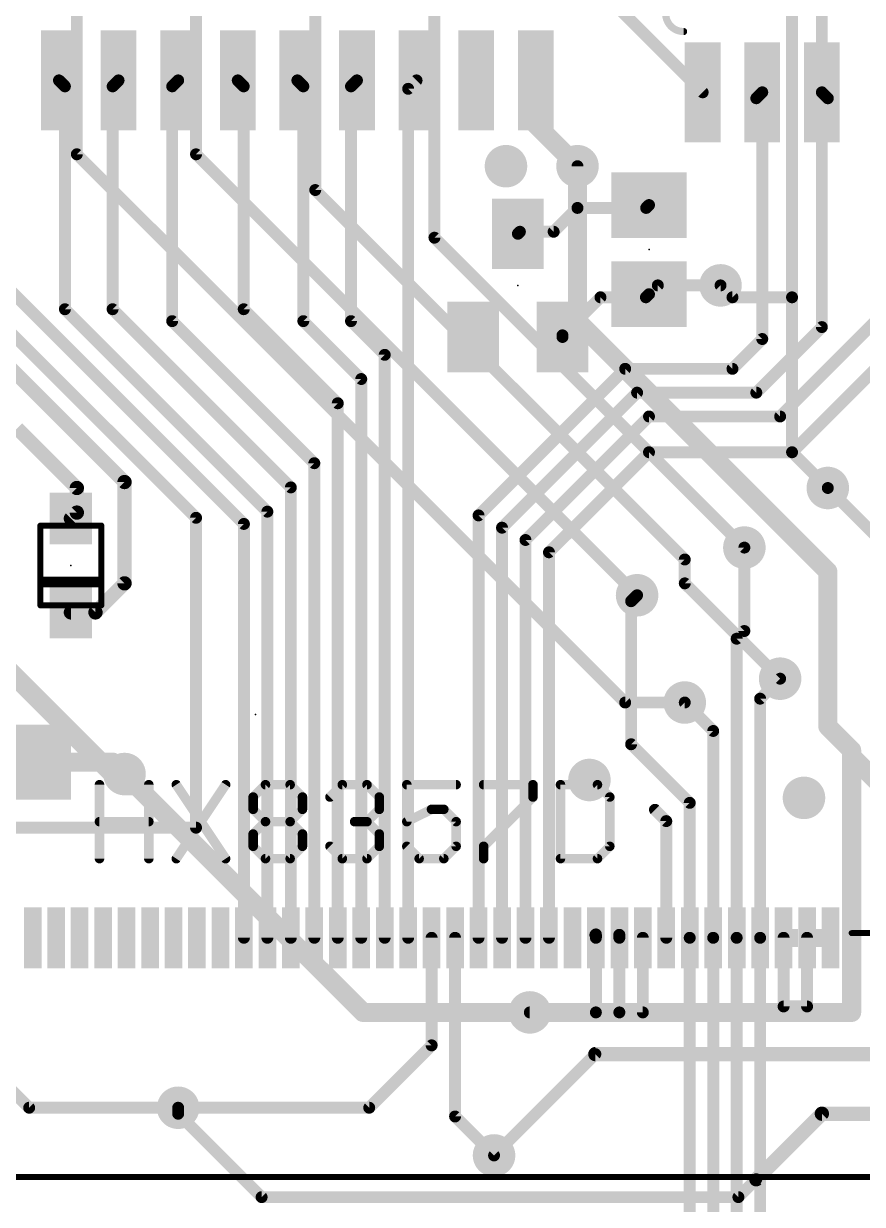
# Model space of a CAD drawing. Extents: x -37 to 43, y -51 to 71.
# Drawn here: x -4.94 to 12.93, y -10.44 to 14.72 of the extents above; entities that cross this region are included whole.
import ezdxf

# ---------------------------------------------------------------- set-up
doc = ezdxf.new("R2010")
doc.units = 0
for name, color, linetype in [('1', 12, 'CONTINUOUS'), ('16', 132, 'CONTINUOUS'), ('18', 110, 'CONTINUOUS'), ('21', 40, 'CONTINUOUS'), ('23', 40, 'CONTINUOUS'), ('24', 6, 'CONTINUOUS'), ('29', 253, 'CONTINUOUS'), ('41', 12, 'CONTINUOUS')]:
    doc.layers.add(name, color=color, linetype=linetype)

# ---------------------------------------------------------------- blocks, each defined once
blk = doc.blocks.new('RECT')
blk.add_solid([(-0.5, -0.5), (0.5, -0.5), (-0.5, 0.5), (0.5, 0.5)])
blk = doc.blocks.new('ROUNDV')
at = {"const_width": 0.5}
blk.add_lwpolyline([(0, -0.25, 1), (0, 0.25, 1), (0, -0.25)], format="xyb", dxfattribs=at)

msp = doc.modelspace()

# ---------------------------------------------------------------- linework, layer by layer
at = {"layer": '1'}
for points, const_width in [([(7.0358, 15.748), (9.525, 13.2588)], 0.254), ([(12.065, 14.986), (12.065, 13.2588)], 0.254), ([(-4.064, 13.3858), (-4.191, 13.5128)], 0.254), ([(-3.048, 13.3858), (-2.921, 13.5128)], 0.254), ([(-1.778, 13.3858), (-1.651, 13.5128)], 0.254), ([(-0.254, 13.3858), (-0.381, 13.5128)], 0.254), ([(1.016, 13.3858), (0.889, 13.5128)], 0.254), ([(2.032, 13.3858), (2.159, 13.5128)], 0.254), ([(3.25, 13.3338), (3.429, 13.5128)], 0.254), ([(5.969, 13.5128), (5.969, 12.573)], 0.4064), ([(-4.064, 8.636), (-4.064, 13.3858)], 0.254), ([(-3.048, 8.636), (-3.048, 13.3858)], 0.254), ([(-1.778, 8.382), (-1.778, 13.3858)], 0.254), ([(-0.254, 8.636), (-0.254, 13.3858)], 0.254), ([(1.016, 8.382), (1.016, 13.3858)], 0.254), ([(2.032, 8.382), (2.032, 13.3858)], 0.254), ([(3.25, 13.3338), (3.25, -4.76)], 0.254), ([(10.668, 13.1318), (10.795, 13.2588)], 0.254), ([(10.795, 8.001), (10.795, 13.2588)], 0.254), ([(12.192, 13.1318), (12.065, 13.2588)], 0.254), ([(12.065, 8.255), (12.065, 13.2588)], 0.254), ([(5.969, 12.573), (6.858, 11.684)], 0.4064), ([(6.858, 11.684), (6.858, 10.795)], 0.254), ([(6.858, 10.795), (6.35, 10.287)], 0.254), ([(6.858, 10.795), (8.321, 10.795)], 0.254), ([(8.321, 10.795), (8.382, 10.856)], 0.254), ([(5.631, 10.287), (5.588, 10.244)], 0.254), ([(6.35, 10.287), (5.631, 10.287)], 0.254), ([(-1.27, 4.191), (-6.858, 9.779)], 0.254), ([(-7.366, 9.525), (-2.794, 4.953)], 0.3048), ([(-0.25, 4.06), (-5.461, 9.271)], 0.254), ([(8.316, 8.89), (8.382, 8.956)], 0.254), ([(8.57, 9.144), (8.382, 8.956)], 0.254), ([(9.906, 9.144), (8.57, 9.144)], 0.254), ([(6.538, 8.08), (7.348, 8.89)], 0.254), ([(7.348, 8.89), (8.316, 8.89)], 0.254), ([(11.43, 5.588), (14.605, 8.763)], 0.254), ([(0.25, 4.322), (-4.064, 8.636)], 0.254), ([(0.75, 4.838), (-3.048, 8.636)], 0.254), ([(1.75, 6.632), (-0.254, 8.636)], 0.254), ([(11.176, 6.35), (13.335, 8.509)], 0.254), ([(1.25, 5.354), (-1.778, 8.382)], 0.254), ([(2.25, 7.148), (1.016, 8.382)], 0.254), ([(2.75, 7.664), (2.032, 8.382)], 0.254), ([(10.668, 6.858), (12.065, 8.255)], 0.254), ([(6.538, 8.044), (6.538, 8.08)], 0.254), ([(10.16, 7.366), (10.795, 8.001)], 0.254), ([(2.75, 7.664), (2.75, -4.76)], 0.254), ([(4.75, 4.242), (7.874, 7.366)], 0.254), ([(7.874, 7.366), (10.16, 7.366)], 0.254), ([(2.25, 7.148), (2.25, -4.76)], 0.254), ([(5.25, 3.98), (8.128, 6.858)], 0.254), ([(8.128, 6.858), (10.668, 6.858)], 0.254), ([(1.75, 6.632), (1.75, -4.76)], 0.254), ([(5.75, 3.718), (8.382, 6.35)], 0.254), ([(8.382, 6.35), (11.176, 6.35)], 0.254), ([(-5.08, 6.096), (-3.81, 4.826)], 0.3048), ([(6.25, 3.456), (8.382, 5.588)], 0.254), ([(8.382, 5.588), (11.43, 5.588)], 0.254), ([(1.25, 5.354), (1.25, -4.76)], 0.254), ([(-2.794, 4.953), (-2.794, 2.794)], 0.3048), ([(-3.81, 4.826), (-3.81, 4.302)], 0.3048), ([(0.75, 4.838), (0.75, -4.76)], 0.254), ([(13.462, 3.556), (12.192, 4.826)], 0.254), ([(-3.81, 4.302), (-3.937, 4.175)], 0.3048), ([(-1.27, 4.191), (-1.27, -2.413)], 0.254), ([(0.25, 4.322), (0.25, -4.76)], 0.254), ([(4.75, 4.242), (4.75, -4.76)], 0.254), ([(-0.25, 4.06), (-0.25, -4.76)], 0.254), ([(5.25, 3.98), (5.25, -4.76)], 0.254), ([(5.75, 3.718), (5.75, -4.76)], 0.254), ([(6.25, 3.456), (6.25, -4.76)], 0.254), ([(10.414, 1.778), (10.414, 3.556)], 0.254), ([(-2.794, 2.794), (-3.413, 2.175)], 0.3048), ([(8.001, 2.413), (8.128, 2.54)], 0.254), ([(8.001, -0.635), (8.001, 2.413)], 0.254), ([(-3.413, 2.175), (-3.937, 2.175)], 0.3048), ([(10.25, 1.614), (10.414, 1.778)], 0.254), ([(10.25, 1.614), (10.25, -4.76)], 0.254), ([(10.75, 0.336), (11.176, 0.762)], 0.254), ([(9.75, -0.352), (9.144, 0.254)], 0.254), ([(10.75, 0.336), (10.75, -4.76)], 0.254), ([(9.75, -4.76), (9.75, -0.352)], 0.254), ([(9.25, -1.884), (8.001, -0.635)], 0.254), ([(-4.638, -1.016), (-3.048, -1.016)], 0.4064), ([(-3.048, -1.016), (-2.794, -1.27)], 0.4064), ([(-2.982, -1.082), (-2.794, -1.27)], 0.4064), ([(9.25, -4.76), (9.25, -1.884)], 0.254), ([(8.75, -2.273), (8.509, -2.032)], 0.254), ([(8.75, -4.76), (8.75, -2.273)], 0.254), ([(-7.75, -2.413), (-1.27, -2.413)], 0.254), ([(3.75, -7.052), (3.75, -4.76)], 0.254), ([(4.25, -4.76), (4.25, -8.568)], 0.254), ([(7.25, -4.688), (7.239, -4.699)], 0.254), ([(7.25, -4.76), (7.25, -4.688)], 0.254), ([(7.25, -4.76), (7.25, -6.35)], 0.254), ([(7.75, -4.696), (7.747, -4.699)], 0.254), ([(7.75, -4.696), (7.75, -4.76)], 0.254), ([(7.75, -4.76), (7.75, -6.35)], 0.254), ([(8.25, -4.76), (8.25, -6.35)], 0.254), ([(9.25, -4.76), (9.25, -13.97)], 0.254), ([(9.75, -4.76), (9.75, -13.306)], 0.254), ([(10.25, -4.76), (10.25, -12.79)], 0.254), ([(10.75, -4.76), (10.75, -12.274)], 0.254), ([(11.25, -4.76), (11.25, -6.223)], 0.254), ([(11.75, -4.76), (11.75, -6.223)], 0.254), ([(7.25, -6.35), (5.842, -6.35)], 0.254), ([(7.75, -6.35), (7.25, -6.35)], 0.254), ([(8.25, -6.35), (7.75, -6.35)], 0.254), ([(11.25, -6.223), (11.75, -6.223)], 0.254), ([(2.42, -8.382), (3.75, -7.052)], 0.254), ([(-1.651, -8.382), (2.42, -8.382)], 0.254), ([(4.25, -8.568), (5.08, -9.398)], 0.254)]:
    msp.add_lwpolyline(points, dxfattribs=dict(at, const_width=const_width))
for points, const_width in [([(-4.1461, 13.5577, 1), (-4.2359, 13.4679)], 0.127), ([(-2.8761, 13.4679, 1), (-2.9659, 13.5577)], 0.127), ([(-1.6061, 13.4679, 1), (-1.6959, 13.5577)], 0.127), ([(-0.3361, 13.5577, 1), (-0.4259, 13.4679)], 0.127), ([(0.9339, 13.5577, 1), (0.8441, 13.4679)], 0.127), ([(2.2039, 13.4679, 1), (2.1141, 13.5577)], 0.127), ([(3.4739, 13.4679, 1), (3.3841, 13.5577)], 0.127), ([(6.0706, 13.5128, 1), (5.8674, 13.5128)], 0.2032), ([(-4.0005, 13.3858, 1), (-4.1275, 13.3858)], 0.127), ([(-4.1089, 13.3409, 1), (-4.0191, 13.4307)], 0.127), ([(-2.9845, 13.3858, 1), (-3.1115, 13.3858)], 0.127), ([(-3.0929, 13.4307, 1), (-3.0031, 13.3409)], 0.127), ([(-1.7145, 13.3858, 1), (-1.8415, 13.3858)], 0.127), ([(-1.8229, 13.4307, 1), (-1.7331, 13.3409)], 0.127), ([(-0.1905, 13.3858, 1), (-0.3175, 13.3858)], 0.127), ([(-0.2989, 13.3409, 1), (-0.2091, 13.4307)], 0.127), ([(1.0795, 13.3858, 1), (0.9525, 13.3858)], 0.127), ([(0.9711, 13.3409, 1), (1.0609, 13.4307)], 0.127), ([(2.0955, 13.3858, 1), (1.9685, 13.3858)], 0.127), ([(1.9871, 13.4307, 1), (2.0769, 13.3409)], 0.127), ([(3.3135, 13.3338, 1), (3.1865, 13.3338)], 0.127), ([(3.2051, 13.3787, 1), (3.2949, 13.2889)], 0.127), ([(9.4801, 13.2139, 1), (9.5699, 13.3037)], 0.127), ([(10.8585, 13.2588, 1), (10.7315, 13.2588)], 0.127), ([(10.8399, 13.2139, 1), (10.7501, 13.3037)], 0.127), ([(12.1099, 13.3037, 1), (12.0201, 13.2139)], 0.127), ([(12.1285, 13.2588, 1), (12.0015, 13.2588)], 0.127), ([(10.6231, 13.1767, 1), (10.7129, 13.0869)], 0.127), ([(12.0015, 13.2588, 1), (12.1285, 13.2588)], 0.127), ([(12.1471, 13.0869, 1), (12.2369, 13.1767)], 0.127), ([(5.8674, 12.573, 1), (6.0706, 12.573)], 0.2032), ([(6.0408, 12.6448, 1), (5.8972, 12.5012)], 0.2032), ([(6.7862, 11.6122, 1), (6.9298, 11.7558)], 0.2032), ([(6.9215, 11.684, 1), (6.7945, 11.684)], 0.127), ([(6.858, 10.8585, 1), (6.858, 10.7315)], 0.127), ([(6.7945, 10.795, 1), (6.9215, 10.795)], 0.127), ([(6.9029, 10.7501, 1), (6.8131, 10.8399)], 0.127), ([(8.2761, 10.8399, 1), (8.3659, 10.7501)], 0.127), ([(8.321, 10.7315, 1), (8.321, 10.8585)], 0.127), ([(8.4269, 10.8111, 1), (8.3371, 10.9009)], 0.127), ([(5.5431, 10.2889, 1), (5.6329, 10.1991)], 0.127), ([(5.631, 10.3505, 1), (5.631, 10.2235)], 0.127), ([(5.6759, 10.2421, 1), (5.5861, 10.3319)], 0.127), ([(6.3051, 10.3319, 1), (6.3949, 10.2421)], 0.127), ([(6.35, 10.2235, 1), (6.35, 10.3505)], 0.127), ([(8.3371, 9.0009, 1), (8.4269, 8.9111)], 0.127), ([(8.4269, 8.9111, 1), (8.3371, 9.0009)], 0.127), ([(8.57, 9.2075, 1), (8.57, 9.0805)], 0.127), ([(8.6149, 9.0991, 1), (8.5251, 9.1889)], 0.127), ([(9.906, 9.0805, 1), (9.906, 9.2075)], 0.127), ([(7.348, 8.9535, 1), (7.348, 8.8265)], 0.127), ([(7.3929, 8.8451, 1), (7.3031, 8.9349)], 0.127), ([(8.2711, 8.9349, 1), (8.3609, 8.8451)], 0.127), ([(8.316, 8.8265, 1), (8.316, 8.9535)], 0.127), ([(-4.0191, 8.6809, 1), (-4.1089, 8.5911)], 0.127), ([(-4.1275, 8.636, 1), (-4.0005, 8.636)], 0.127), ([(-3.0031, 8.6809, 1), (-3.0929, 8.5911)], 0.127), ([(-3.1115, 8.636, 1), (-2.9845, 8.636)], 0.127), ([(-0.2091, 8.6809, 1), (-0.2989, 8.5911)], 0.127), ([(-0.3175, 8.636, 1), (-0.1905, 8.636)], 0.127), ([(-1.7331, 8.4269, 1), (-1.8229, 8.3371)], 0.127), ([(-1.8415, 8.382, 1), (-1.7145, 8.382)], 0.127), ([(1.0609, 8.4269, 1), (0.9711, 8.3371)], 0.127), ([(0.9525, 8.382, 1), (1.0795, 8.382)], 0.127), ([(2.0769, 8.4269, 1), (1.9871, 8.3371)], 0.127), ([(1.9685, 8.382, 1), (2.0955, 8.382)], 0.127), ([(12.0015, 8.255, 1), (12.1285, 8.255)], 0.127), ([(12.1099, 8.2101, 1), (12.0201, 8.2999)], 0.127), ([(6.6015, 8.08, 1), (6.4745, 8.08)], 0.127), ([(6.4931, 8.1249, 1), (6.5829, 8.0351)], 0.127), ([(6.4745, 8.044, 1), (6.6015, 8.044)], 0.127), ([(10.7315, 8.001, 1), (10.8585, 8.001)], 0.127), ([(10.8399, 7.9561, 1), (10.7501, 8.0459)], 0.127), ([(2.8135, 7.664, 1), (2.6865, 7.664)], 0.127), ([(2.7051, 7.6191, 1), (2.7949, 7.7089)], 0.127), ([(7.874, 7.4295, 1), (7.874, 7.3025)], 0.127), ([(7.9189, 7.3211, 1), (7.8291, 7.4109)], 0.127), ([(10.1151, 7.4109, 1), (10.2049, 7.3211)], 0.127), ([(10.16, 7.3025, 1), (10.16, 7.4295)], 0.127), ([(2.3135, 7.148, 1), (2.1865, 7.148)], 0.127), ([(2.2051, 7.1031, 1), (2.2949, 7.1929)], 0.127), ([(8.128, 6.9215, 1), (8.128, 6.7945)], 0.127), ([(8.1729, 6.8131, 1), (8.0831, 6.9029)], 0.127), ([(10.6231, 6.9029, 1), (10.7129, 6.8131)], 0.127), ([(10.668, 6.7945, 1), (10.668, 6.9215)], 0.127), ([(1.8135, 6.632, 1), (1.6865, 6.632)], 0.127), ([(1.7051, 6.5871, 1), (1.7949, 6.6769)], 0.127), ([(8.382, 6.4135, 1), (8.382, 6.2865)], 0.127), ([(8.4269, 6.3051, 1), (8.3371, 6.3949)], 0.127), ([(11.1311, 6.3949, 1), (11.2209, 6.3051)], 0.127), ([(11.176, 6.2865, 1), (11.176, 6.4135)], 0.127), ([(8.382, 5.6515, 1), (8.382, 5.5245)], 0.127), ([(8.4269, 5.5431, 1), (8.3371, 5.6329)], 0.127), ([(11.3851, 5.6329, 1), (11.4749, 5.5431)], 0.127), ([(11.43, 5.5245, 1), (11.43, 5.6515)], 0.127), ([(1.3135, 5.354, 1), (1.1865, 5.354)], 0.127), ([(1.2051, 5.3091, 1), (1.2949, 5.3989)], 0.127), ([(-2.7178, 4.953, 1), (-2.8702, 4.953)], 0.1524), ([(-2.8479, 4.8991, 1), (-2.7401, 5.0069)], 0.1524), ([(-3.7338, 4.826, 1), (-3.8862, 4.826)], 0.1524), ([(-3.8639, 4.7721, 1), (-3.7561, 4.8799)], 0.1524), ([(0.8135, 4.838, 1), (0.6865, 4.838)], 0.127), ([(0.7051, 4.7931, 1), (0.7949, 4.8829)], 0.127), ([(12.2369, 4.8709, 1), (12.1471, 4.7811)], 0.127), ([(-3.9909, 4.2289, 1), (-3.8831, 4.1211)], 0.1524), ([(-3.8862, 4.302, 1), (-3.7338, 4.302)], 0.1524), ([(-3.7561, 4.2481, 1), (-3.8639, 4.3559)], 0.1524), ([(-1.2065, 4.191, 1), (-1.3335, 4.191)], 0.127), ([(-1.3149, 4.1461, 1), (-1.2251, 4.2359)], 0.127), ([(0.3135, 4.322, 1), (0.1865, 4.322)], 0.127), ([(0.2051, 4.2771, 1), (0.2949, 4.3669)], 0.127), ([(4.8135, 4.242, 1), (4.6865, 4.242)], 0.127), ([(4.7051, 4.2869, 1), (4.7949, 4.1971)], 0.127), ([(-0.1865, 4.06, 1), (-0.3135, 4.06)], 0.127), ([(-0.2949, 4.0151, 1), (-0.2051, 4.1049)], 0.127), ([(5.3135, 3.98, 1), (5.1865, 3.98)], 0.127), ([(5.2051, 4.0249, 1), (5.2949, 3.9351)], 0.127), ([(5.8135, 3.718, 1), (5.6865, 3.718)], 0.127), ([(5.7051, 3.7629, 1), (5.7949, 3.6731)], 0.127), ([(6.3135, 3.456, 1), (6.1865, 3.456)], 0.127), ([(6.2051, 3.5009, 1), (6.2949, 3.4111)], 0.127), ([(10.4775, 3.556, 1), (10.3505, 3.556)], 0.127), ([(-2.8702, 2.794, 1), (-2.7178, 2.794)], 0.1524), ([(-2.7401, 2.7401, 1), (-2.8479, 2.8479)], 0.1524), ([(8.0645, 2.413, 1), (7.9375, 2.413)], 0.127), ([(7.9561, 2.4579, 1), (8.0459, 2.3681)], 0.127), ([(8.1729, 2.4951, 1), (8.0831, 2.5849)], 0.127), ([(-3.937, 2.2512, 1), (-3.937, 2.0988)], 0.1524), ([(-3.4669, 2.2289, 1), (-3.3591, 2.1211)], 0.1524), ([(-3.413, 2.0988, 1), (-3.413, 2.2512)], 0.1524), ([(10.3505, 1.778, 1), (10.4775, 1.778)], 0.127), ([(10.4589, 1.7331, 1), (10.3691, 1.8229)], 0.127), ([(10.3135, 1.614, 1), (10.1865, 1.614)], 0.127), ([(10.2051, 1.6589, 1), (10.2949, 1.5691)], 0.127), ([(11.2209, 0.7171, 1), (11.1311, 0.8069)], 0.127), ([(9.1889, 0.2989, 1), (9.0991, 0.2091)], 0.127), ([(10.8135, 0.336, 1), (10.6865, 0.336)], 0.127), ([(10.7051, 0.3809, 1), (10.7949, 0.2911)], 0.127), ([(9.8135, -0.352, 1), (9.6865, -0.352)], 0.127), ([(9.7051, -0.3969, 1), (9.7949, -0.3071)], 0.127), ([(8.0459, -0.5901, 1), (7.9561, -0.6799)], 0.127), ([(7.9375, -0.635, 1), (8.0645, -0.635)], 0.127), ([(-4.638, -0.9144, 1), (-4.638, -1.1176)], 0.2032), ([(-2.9762, -0.9442, 1), (-3.1198, -1.0878)], 0.2032), ([(-2.9102, -1.0102, 1), (-3.0538, -1.1538)], 0.2032), ([(-3.048, -1.1176, 1), (-3.048, -0.9144)], 0.2032), ([(-2.8658, -1.3418, 1), (-2.7222, -1.1982)], 0.2032), ([(-2.8658, -1.3418, 1), (-2.7222, -1.1982)], 0.2032), ([(9.3135, -1.884, 1), (9.1865, -1.884)], 0.127), ([(8.5539, -1.9871, 1), (8.4641, -2.0769)], 0.127), ([(9.2051, -1.9289, 1), (9.2949, -1.8391)], 0.127), ([(8.8135, -2.273, 1), (8.6865, -2.273)], 0.127), ([(8.7051, -2.3179, 1), (8.7949, -2.2281)], 0.127), ([(-1.3335, -2.413, 1), (-1.2065, -2.413)], 0.127), ([(-1.27, -2.4765, 1), (-1.27, -2.3495)], 0.127), ([(-0.3135, -4.76, 1), (-0.1865, -4.76)], 0.127), ([(0.1865, -4.76, 1), (0.3135, -4.76)], 0.127), ([(0.6865, -4.76, 1), (0.8135, -4.76)], 0.127), ([(1.1865, -4.76, 1), (1.3135, -4.76)], 0.127), ([(1.6865, -4.76, 1), (1.8135, -4.76)], 0.127), ([(2.1865, -4.76, 1), (2.3135, -4.76)], 0.127), ([(2.6865, -4.76, 1), (2.8135, -4.76)], 0.127), ([(3.1865, -4.76, 1), (3.3135, -4.76)], 0.127), ([(3.8135, -4.76, 1), (3.6865, -4.76)], 0.127), ([(4.3135, -4.76, 1), (4.1865, -4.76)], 0.127), ([(4.6865, -4.76, 1), (4.8135, -4.76)], 0.127), ([(5.1865, -4.76, 1), (5.3135, -4.76)], 0.127), ([(5.6865, -4.76, 1), (5.8135, -4.76)], 0.127), ([(6.1865, -4.76, 1), (6.3135, -4.76)], 0.127), ([(7.1941, -4.6541, 1), (7.2839, -4.7439)], 0.127), ([(7.3135, -4.688, 1), (7.1865, -4.688)], 0.127), ([(7.3135, -4.76, 1), (7.1865, -4.76)], 0.127), ([(7.1865, -4.76, 1), (7.3135, -4.76)], 0.127), ([(7.2949, -4.7329, 1), (7.2051, -4.6431)], 0.127), ([(7.7021, -4.6541, 1), (7.7919, -4.7439)], 0.127), ([(7.8135, -4.696, 1), (7.6865, -4.696)], 0.127), ([(7.8135, -4.76, 1), (7.6865, -4.76)], 0.127), ([(7.6865, -4.76, 1), (7.8135, -4.76)], 0.127), ([(7.7949, -4.7409, 1), (7.7051, -4.6511)], 0.127), ([(8.3135, -4.76, 1), (8.1865, -4.76)], 0.127), ([(8.6865, -4.76, 1), (8.8135, -4.76)], 0.127), ([(9.3135, -4.76, 1), (9.1865, -4.76)], 0.127), ([(9.1865, -4.76, 1), (9.3135, -4.76)], 0.127), ([(9.8135, -4.76, 1), (9.6865, -4.76)], 0.127), ([(9.6865, -4.76, 1), (9.8135, -4.76)], 0.127), ([(10.3135, -4.76, 1), (10.1865, -4.76)], 0.127), ([(10.1865, -4.76, 1), (10.3135, -4.76)], 0.127), ([(10.8135, -4.76, 1), (10.6865, -4.76)], 0.127), ([(10.6865, -4.76, 1), (10.8135, -4.76)], 0.127), ([(11.3135, -4.76, 1), (11.1865, -4.76)], 0.127), ([(11.8135, -4.76, 1), (11.6865, -4.76)], 0.127), ([(5.842, -6.2865, 1), (5.842, -6.4135)], 0.127), ([(7.25, -6.2865, 1), (7.25, -6.4135)], 0.127), ([(7.1865, -6.35, 1), (7.3135, -6.35)], 0.127), ([(7.25, -6.4135, 1), (7.25, -6.2865)], 0.127), ([(7.75, -6.2865, 1), (7.75, -6.4135)], 0.127), ([(7.6865, -6.35, 1), (7.8135, -6.35)], 0.127), ([(7.75, -6.4135, 1), (7.75, -6.2865)], 0.127), ([(8.1865, -6.35, 1), (8.3135, -6.35)], 0.127), ([(8.25, -6.4135, 1), (8.25, -6.2865)], 0.127), ([(11.25, -6.1595, 1), (11.25, -6.2865)], 0.127), ([(11.1865, -6.223, 1), (11.3135, -6.223)], 0.127), ([(11.6865, -6.223, 1), (11.8135, -6.223)], 0.127), ([(11.75, -6.2865, 1), (11.75, -6.1595)], 0.127), ([(3.6865, -7.052, 1), (3.8135, -7.052)], 0.127), ([(3.7949, -7.0969, 1), (3.7051, -7.0071)], 0.127), ([(-1.651, -8.3185, 1), (-1.651, -8.4455)], 0.127), ([(2.3751, -8.3371, 1), (2.4649, -8.4269)], 0.127), ([(2.42, -8.4455, 1), (2.42, -8.3185)], 0.127), ([(4.2949, -8.5231, 1), (4.2051, -8.6129)], 0.127), ([(4.1865, -8.568, 1), (4.3135, -8.568)], 0.127), ([(5.0351, -9.4429, 1), (5.1249, -9.3531)], 0.127)]:
    msp.add_lwpolyline(points, format="xyb", dxfattribs=dict(at, const_width=const_width))
at = {"layer": '16'}
for points, const_width in [([(-3.81, 11.938), (-3.81, 50.292)], 0.254), ([(-1.27, 11.938), (-1.27, 50.292)], 0.254), ([(1.27, 11.176), (1.27, 50.292)], 0.254), ([(3.81, 10.16), (3.81, 50.292)], 0.254), ([(11.43, 8.89), (11.43, 36.576)], 0.254), ([(7.874, 0.254), (-3.81, 11.938)], 0.254), ([(8.128, 2.54), (-1.27, 11.938)], 0.254), ([(6.858, 11.684), (6.858, 8.382)], 0.4064), ([(9.144, 3.302), (1.27, 11.176)], 0.254), ([(10.414, 3.556), (3.81, 10.16)], 0.254), ([(9.906, 9.144), (10.16, 8.89)], 0.254), ([(10.16, 8.89), (11.43, 8.89)], 0.254), ([(11.43, 5.588), (11.43, 8.89)], 0.254), ([(6.858, 8.382), (12.192, 3.048)], 0.4064), ([(12.192, 4.826), (11.43, 5.588)], 0.254), ([(-2.794, -1.524), (-9.0805, 4.7625)], 0.4064), ([(9.144, 2.794), (9.144, 3.302)], 0.254), ([(-4.826, -8.382), (-16.256, 3.048)], 0.254), ([(12.192, 3.048), (12.192, -0.254)], 0.4064), ([(11.176, 0.762), (9.144, 2.794)], 0.254), ([(9.144, 0.254), (7.874, 0.254)], 0.254), ([(12.192, -0.254), (12.7, -0.762)], 0.4064), ([(12.7, -0.762), (12.7, -0.889)], 0.4064), ([(12.7, -0.889), (12.7, -6.35)], 0.4064), ([(12.7, -0.889), (14.605, -2.794)], 0.4064), ([(-2.794, -1.27), (-2.54, -1.524)], 0.4064), ([(-2.54, -1.524), (-2.794, -1.524)], 0.4064), ([(-2.54, -1.524), (2.286, -6.35)], 0.4064), ([(2.286, -6.35), (5.842, -6.35)], 0.4064), ([(5.842, -6.35), (12.7, -6.35)], 0.4064), ([(7.239, -7.239), (5.08, -9.398)], 0.254), ([(7.239, -7.239), (15.367, -7.239)], 0.3048), ([(-1.651, -8.382), (-4.826, -8.382)], 0.254), ([(-1.651, -8.509), (-1.651, -8.382)], 0.254), ([(0.127, -10.287), (-1.651, -8.509)], 0.254), ([(12.065, -8.509), (10.668, -9.906)], 0.3048), ([(14.478, -8.509), (12.065, -8.509)], 0.3048), ([(10.668, -9.906), (10.287, -10.287)], 0.254), ([(10.287, -10.287), (0.127, -10.287)], 0.254)]:
    msp.add_lwpolyline(points, dxfattribs=dict(at, const_width=const_width))
for points, const_width in [([(-3.7651, 11.9829, 1), (-3.8549, 11.8931)], 0.127), ([(-3.8735, 11.938, 1), (-3.7465, 11.938)], 0.127), ([(-1.2251, 11.9829, 1), (-1.3149, 11.8931)], 0.127), ([(-1.3335, 11.938, 1), (-1.2065, 11.938)], 0.127), ([(6.9596, 11.684, 1), (6.7564, 11.684)], 0.2032), ([(1.3149, 11.2209, 1), (1.2251, 11.1311)], 0.127), ([(1.2065, 11.176, 1), (1.3335, 11.176)], 0.127), ([(3.8549, 10.2049, 1), (3.7651, 10.1151)], 0.127), ([(3.7465, 10.16, 1), (3.8735, 10.16)], 0.127), ([(9.9509, 9.1889, 1), (9.8611, 9.0991)], 0.127), ([(10.16, 8.9535, 1), (10.16, 8.8265)], 0.127), ([(10.1151, 8.8451, 1), (10.2049, 8.9349)], 0.127), ([(11.4935, 8.89, 1), (11.3665, 8.89)], 0.127), ([(11.3665, 8.89, 1), (11.4935, 8.89)], 0.127), ([(11.43, 8.8265, 1), (11.43, 8.9535)], 0.127), ([(6.9298, 8.4538, 1), (6.7862, 8.3102)], 0.2032), ([(6.7564, 8.382, 1), (6.9596, 8.382)], 0.2032), ([(11.4749, 5.6329, 1), (11.3851, 5.5431)], 0.127), ([(11.3665, 5.588, 1), (11.4935, 5.588)], 0.127), ([(12.1471, 4.7811, 1), (12.2369, 4.8709)], 0.127), ([(10.3691, 3.5111, 1), (10.4589, 3.6009)], 0.127), ([(9.2075, 3.302, 1), (9.0805, 3.302)], 0.127), ([(9.0991, 3.2571, 1), (9.1889, 3.3469)], 0.127), ([(12.2936, 3.048, 1), (12.0904, 3.048)], 0.2032), ([(12.1202, 2.9762, 1), (12.2638, 3.1198)], 0.2032), ([(9.1889, 2.8389, 1), (9.0991, 2.7491)], 0.127), ([(9.0805, 2.794, 1), (9.2075, 2.794)], 0.127), ([(8.0831, 2.4951, 1), (8.1729, 2.5849)], 0.127), ([(11.1311, 0.7171, 1), (11.2209, 0.8069)], 0.127), ([(7.874, 0.3175, 1), (7.874, 0.1905)], 0.127), ([(7.8291, 0.2091, 1), (7.9189, 0.2989)], 0.127), ([(9.144, 0.1905, 1), (9.144, 0.3175)], 0.127), ([(12.0904, -0.254, 1), (12.2936, -0.254)], 0.2032), ([(12.2638, -0.1822, 1), (12.1202, -0.3258)], 0.2032), ([(12.8016, -0.762, 1), (12.5984, -0.762)], 0.2032), ([(12.8016, -0.889, 1), (12.5984, -0.889)], 0.2032), ([(12.7718, -0.8172, 1), (12.6282, -0.9608)], 0.2032), ([(12.6282, -0.8338, 1), (12.7718, -0.6902)], 0.2032), ([(12.5984, -0.889, 1), (12.8016, -0.889)], 0.2032), ([(-2.7222, -1.1982, 1), (-2.8658, -1.3418)], 0.2032), ([(-2.794, -1.4224, 1), (-2.794, -1.6256)], 0.2032), ([(-2.8658, -1.5958, 1), (-2.7222, -1.4522)], 0.2032), ([(-2.4682, -1.4522, 1), (-2.6118, -1.5958)], 0.2032), ([(-2.6118, -1.5958, 1), (-2.4682, -1.4522)], 0.2032), ([(-2.54, -1.6256, 1), (-2.54, -1.4224)], 0.2032), ([(2.286, -6.2484, 1), (2.286, -6.4516)], 0.2032), ([(2.2142, -6.4218, 1), (2.3578, -6.2782)], 0.2032), ([(5.842, -6.2484, 1), (5.842, -6.4516)], 0.2032), ([(5.842, -6.4516, 1), (5.842, -6.2484)], 0.2032), ([(12.5984, -6.35, 1), (12.8016, -6.35)], 0.2032), ([(12.7, -6.4516, 1), (12.7, -6.2484)], 0.2032), ([(7.239, -7.1628, 1), (7.239, -7.3152)], 0.1524), ([(7.2839, -7.2839, 1), (7.1941, -7.1941)], 0.127), ([(-4.826, -8.3185, 1), (-4.826, -8.4455)], 0.127), ([(-4.8709, -8.4269, 1), (-4.7811, -8.3371)], 0.127), ([(-1.5875, -8.382, 1), (-1.7145, -8.382)], 0.127), ([(-1.651, -8.4455, 1), (-1.651, -8.3185)], 0.127), ([(-1.6061, -8.4641, 1), (-1.6959, -8.5539)], 0.127), ([(-1.7145, -8.509, 1), (-1.5875, -8.509)], 0.127), ([(12.065, -8.4328, 1), (12.065, -8.5852)], 0.1524), ([(12.1189, -8.5629, 1), (12.0111, -8.4551)], 0.1524), ([(5.0351, -9.3531, 1), (5.1249, -9.4429)], 0.127), ([(10.6141, -9.8521, 1), (10.7219, -9.9599)], 0.1524), ([(10.7129, -9.9509, 1), (10.6231, -9.8611)], 0.127), ([(0.127, -10.2235, 1), (0.127, -10.3505)], 0.127), ([(0.0821, -10.3319, 1), (0.1719, -10.2421)], 0.127), ([(10.2421, -10.2421, 1), (10.3319, -10.3319)], 0.127), ([(10.287, -10.3505, 1), (10.287, -10.2235)], 0.127)]:
    msp.add_lwpolyline(points, format="xyb", dxfattribs=dict(at, const_width=const_width))
at = {"layer": '21'}
for points, const_width in [([(8.7376, 14.9352, 0.4142), (9.1186, 14.5542)], 0.1524), ([(9.1186, 14.5161, 1), (9.1186, 14.5923)], 0.0762), ([(-4.5553, 4.025, 1), (-4.6188, 4.025)], 0.0635), ([(-4.587, 4.0568, 1), (-4.587, 3.9933)], 0.0635), ([(-3.2553, 4.025, 1), (-3.3188, 4.025)], 0.0635), ([(-3.287, 3.9933, 1), (-3.287, 4.0568)], 0.0635), ([(-4.537, 2.9068, 1), (-4.537, 2.8432)], 0.0635), ([(-4.537, 2.8068, 1), (-4.537, 2.7432)], 0.0635), ([(-4.5053, 2.875, 1), (-4.5687, 2.875)], 0.0635), ([(-4.5687, 2.775, 1), (-4.5053, 2.775)], 0.0635), ([(-3.337, 2.8432, 1), (-3.337, 2.9068)], 0.0635), ([(-3.337, 2.7432, 1), (-3.337, 2.8068)], 0.0635), ([(-4.587, 2.3568, 1), (-4.587, 2.2933)], 0.0635), ([(-4.6188, 2.325, 1), (-4.5553, 2.325)], 0.0635), ([(-3.3188, 2.325, 1), (-3.2553, 2.325)], 0.0635), ([(-3.287, 2.2933, 1), (-3.287, 2.3568)], 0.0635), ([(-3.2766, -1.4973, 1), (-3.3782, -1.4973)], 0.1016), ([(-2.2258, -1.4973, 1), (-2.3274, -1.4973)], 0.1016), ([(-1.648, -1.4691, 1), (-1.7325, -1.5254)], 0.1016), ([(-0.5972, -1.5254, 1), (-0.6817, -1.4691)], 0.1016), ([(0.2096, -1.4465, 1), (0.2096, -1.5481)], 0.1016), ([(0.2455, -1.5332, 1), (0.1737, -1.4613)], 0.1016), ([(0.7709, -1.4613, 1), (0.6991, -1.5332)], 0.1016), ([(0.735, -1.5481, 1), (0.735, -1.4465)], 0.1016), ([(1.8468, -1.4465, 1), (1.8468, -1.5481)], 0.1016), ([(1.8827, -1.5332, 1), (1.8108, -1.4613)], 0.1016), ([(2.4081, -1.4613, 1), (2.3362, -1.5332)], 0.1016), ([(2.3721, -1.5481, 1), (2.3721, -1.4465)], 0.1016), ([(3.2212, -1.4465, 1), (3.2212, -1.5481)], 0.1016), ([(3.272, -1.4973, 1), (3.1704, -1.4973)], 0.1016), ([(4.272, -1.5481, 1), (4.272, -1.4465)], 0.1016), ([(4.8584, -1.4465, 1), (4.8584, -1.5481)], 0.1016), ([(5.9599, -1.4973, 1), (5.8583, -1.4973)], 0.1016), ([(5.9091, -1.5481, 1), (5.9091, -1.4465)], 0.1016), ([(6.5463, -1.4973, 1), (6.4447, -1.4973)], 0.1016), ([(6.4955, -1.4465, 1), (6.4955, -1.5481)], 0.1016), ([(7.3195, -1.4613, 1), (7.2477, -1.5332)], 0.1016), ([(7.2836, -1.5481, 1), (7.2836, -1.4465)], 0.1016), ([(-0.0023, -1.7599, 1), (-0.1039, -1.7599)], 0.1016), ([(-0.089, -1.724, 1), (-0.0172, -1.7959)], 0.1016), ([(1.0485, -1.7599, 1), (0.9469, -1.7599)], 0.1016), ([(0.9618, -1.7959, 1), (1.0336, -1.724)], 0.1016), ([(1.5481, -1.724, 1), (1.62, -1.7959)], 0.1016), ([(2.6856, -1.7599, 1), (2.584, -1.7599)], 0.1016), ([(2.5989, -1.7959, 1), (2.6708, -1.724)], 0.1016), ([(5.8583, -1.7599, 1), (5.9599, -1.7599)], 0.1016), ([(5.9451, -1.7959, 1), (5.8732, -1.724)], 0.1016), ([(7.5971, -1.7599, 1), (7.4955, -1.7599)], 0.1016), ([(7.5104, -1.7959, 1), (7.5822, -1.724)], 0.1016), ([(-0.0172, -1.9867, 1), (-0.089, -2.0586)], 0.1016), ([(-0.1039, -2.0226, 1), (-0.0023, -2.0226)], 0.1016), ([(0.9469, -2.0226, 1), (1.0485, -2.0226)], 0.1016), ([(1.0336, -2.0586, 1), (0.9618, -1.9867)], 0.1016), ([(2.584, -2.0226, 1), (2.6856, -2.0226)], 0.1016), ([(2.6708, -2.0586, 1), (2.5989, -1.9867)], 0.1016), ([(3.7466, -1.9718, 1), (3.7466, -2.0734)], 0.1016), ([(3.7693, -2.0681, 1), (3.7239, -1.9772)], 0.1016), ([(4.0452, -1.9867, 1), (3.9734, -2.0586)], 0.1016), ([(4.0093, -2.0734, 1), (4.0093, -1.9718)], 0.1016), ([(-3.3274, -2.2345, 1), (-3.3274, -2.3361)], 0.1016), ([(-2.2766, -2.3361, 1), (-2.2766, -2.2345)], 0.1016), ([(0.2096, -2.2345, 1), (0.2096, -2.3361)], 0.1016), ([(0.2455, -2.3212, 1), (0.1737, -2.2494)], 0.1016), ([(0.1737, -2.3212, 1), (0.2455, -2.2494)], 0.1016), ([(0.7709, -2.2494, 1), (0.6991, -2.3212)], 0.1016), ([(0.6991, -2.2494, 1), (0.7709, -2.3212)], 0.1016), ([(0.735, -2.3361, 1), (0.735, -2.2345)], 0.1016), ([(2.1095, -2.2345, 1), (2.1095, -2.3361)], 0.1016), ([(2.4081, -2.2494, 1), (2.3362, -2.3212)], 0.1016), ([(2.3362, -2.2494, 1), (2.4081, -2.3212)], 0.1016), ([(2.3721, -2.3361, 1), (2.3721, -2.2345)], 0.1016), ([(3.1985, -2.2399, 1), (3.2439, -2.3308)], 0.1016), ([(3.1704, -2.2853, 1), (3.272, -2.2853)], 0.1016), ([(4.3228, -2.2853, 1), (4.2212, -2.2853)], 0.1016), ([(4.2361, -2.3212, 1), (4.3079, -2.2494)], 0.1016), ([(-0.0023, -2.548, 1), (-0.1039, -2.548)], 0.1016), ([(-0.089, -2.5121, 1), (-0.0172, -2.5839)], 0.1016), ([(1.0485, -2.548, 1), (0.9469, -2.548)], 0.1016), ([(0.9618, -2.5839, 1), (1.0336, -2.5121)], 0.1016), ([(2.6856, -2.548, 1), (2.584, -2.548)], 0.1016), ([(2.5989, -2.5839, 1), (2.6708, -2.5121)], 0.1016), ([(-0.0172, -2.7748, 1), (-0.089, -2.8466)], 0.1016), ([(-0.1039, -2.8107, 1), (-0.0023, -2.8107)], 0.1016), ([(0.9469, -2.8107, 1), (1.0485, -2.8107)], 0.1016), ([(1.0336, -2.8466, 1), (0.9618, -2.7748)], 0.1016), ([(1.62, -2.7748, 1), (1.5481, -2.8466)], 0.1016), ([(2.584, -2.8107, 1), (2.6856, -2.8107)], 0.1016), ([(2.6708, -2.8466, 1), (2.5989, -2.7748)], 0.1016), ([(3.2571, -2.7748, 1), (3.1853, -2.8466)], 0.1016), ([(4.2212, -2.8107, 1), (4.3228, -2.8107)], 0.1016), ([(4.3079, -2.8466, 1), (4.2361, -2.7748)], 0.1016), ([(4.9092, -2.8107, 1), (4.8076, -2.8107)], 0.1016), ([(4.8225, -2.7748, 1), (4.8943, -2.8466)], 0.1016), ([(7.4955, -2.8107, 1), (7.5971, -2.8107)], 0.1016), ([(7.5822, -2.8466, 1), (7.5104, -2.7748)], 0.1016), ([(-1.7325, -3.0452, 1), (-1.648, -3.1016)], 0.1016), ([(-0.6817, -3.1016, 1), (-0.5972, -3.0452)], 0.1016), ([(0.2096, -3.0226, 1), (0.2096, -3.1242)], 0.1016), ([(0.1737, -3.1093, 1), (0.2455, -3.0375)], 0.1016), ([(0.6991, -3.0375, 1), (0.7709, -3.1093)], 0.1016), ([(0.735, -3.1242, 1), (0.735, -3.0226)], 0.1016), ([(1.8468, -3.0226, 1), (1.8468, -3.1242)], 0.1016), ([(1.8108, -3.1093, 1), (1.8827, -3.0375)], 0.1016), ([(2.3362, -3.0375, 1), (2.4081, -3.1093)], 0.1016), ([(2.3721, -3.1242, 1), (2.3721, -3.0226)], 0.1016), ([(3.4839, -3.0226, 1), (3.4839, -3.1242)], 0.1016), ([(3.448, -3.1093, 1), (3.5198, -3.0375)], 0.1016), ([(3.9734, -3.0375, 1), (4.0452, -3.1093)], 0.1016), ([(4.0093, -3.1242, 1), (4.0093, -3.0226)], 0.1016), ([(6.4955, -3.0226, 1), (6.4955, -3.1242)], 0.1016), ([(7.2477, -3.0375, 1), (7.3195, -3.1093)], 0.1016), ([(7.2836, -3.1242, 1), (7.2836, -3.0226)], 0.1016), ([(-3.3782, -3.0734, 1), (-3.2766, -3.0734)], 0.1016), ([(-2.3274, -3.0734, 1), (-2.2258, -3.0734)], 0.1016), ([(4.8076, -3.0734, 1), (4.9092, -3.0734)], 0.1016), ([(6.4447, -3.0734, 1), (6.5463, -3.0734)], 0.1016), ([(12.7, -4.6283, 1), (12.7, -4.6917)], 0.0635)]:
    msp.add_lwpolyline(points, format="xyb", dxfattribs=dict(at, const_width=const_width))
for points, const_width in [([(-4.587, 2.325), (-4.587, 4.025)], 0.127), ([(-4.587, 4.025), (-3.287, 4.025)], 0.127), ([(-3.287, 4.025), (-3.287, 2.325)], 0.127), ([(-4.537, 2.775), (-4.537, 2.875)], 0.127), ([(-4.537, 2.875), (-3.337, 2.875)], 0.127), ([(-3.337, 2.775), (-4.537, 2.775)], 0.127), ([(-3.287, 2.325), (-4.587, 2.325)], 0.127), ([(-3.3274, -3.0734), (-3.3274, -1.4973)], 0.2032), ([(-2.2766, -1.4973), (-2.2766, -3.0734)], 0.2032), ([(-1.6902, -1.4973), (-0.6395, -3.0734)], 0.2032), ([(-0.6395, -1.4973), (-1.6902, -3.0734)], 0.2032), ([(-0.0531, -1.7599), (0.2096, -1.4973)], 0.2032), ([(0.2096, -1.4973), (0.735, -1.4973)], 0.2032), ([(0.735, -1.4973), (0.9977, -1.7599)], 0.2032), ([(1.5841, -1.7599), (1.8468, -1.4973)], 0.2032), ([(1.8468, -1.4973), (2.3721, -1.4973)], 0.2032), ([(2.3721, -1.4973), (2.6348, -1.7599)], 0.2032), ([(4.272, -1.4973), (3.2212, -1.4973)], 0.2032), ([(3.2212, -1.4973), (3.2212, -2.2853)], 0.2032), ([(4.8584, -1.4973), (5.9091, -1.4973)], 0.2032), ([(5.9091, -1.4973), (5.9091, -1.7599)], 0.2032), ([(6.4955, -1.4973), (6.4955, -3.0734)], 0.2032), ([(7.2836, -1.4973), (6.4955, -1.4973)], 0.2032), ([(7.5463, -1.7599), (7.2836, -1.4973)], 0.2032), ([(-0.0531, -2.0226), (-0.0531, -1.7599)], 0.2032), ([(0.9977, -1.7599), (0.9977, -2.0226)], 0.2032), ([(2.6348, -1.7599), (2.6348, -2.0226)], 0.2032), ([(5.9091, -1.7599), (4.8584, -2.8107)], 0.2032), ([(7.5463, -2.8107), (7.5463, -1.7599)], 0.2032), ([(0.2096, -2.2853), (-0.0531, -2.0226)], 0.2032), ([(0.9977, -2.0226), (0.735, -2.2853)], 0.2032), ([(2.6348, -2.0226), (2.3721, -2.2853)], 0.2032), ([(3.2212, -2.2853), (3.7466, -2.0226)], 0.2032), ([(3.7466, -2.0226), (4.0093, -2.0226)], 0.2032), ([(4.0093, -2.0226), (4.272, -2.2853)], 0.2032), ([(-3.3274, -2.2853), (-2.2766, -2.2853)], 0.2032), ([(-0.0531, -2.548), (0.2096, -2.2853)], 0.2032), ([(0.2096, -2.2853), (0.735, -2.2853)], 0.2032), ([(0.735, -2.2853), (0.9977, -2.548)], 0.2032), ([(2.3721, -2.2853), (2.1095, -2.2853)], 0.2032), ([(2.3721, -2.2853), (2.6348, -2.548)], 0.2032), ([(4.272, -2.2853), (4.272, -2.8107)], 0.2032), ([(-0.0531, -2.8107), (-0.0531, -2.548)], 0.2032), ([(0.9977, -2.548), (0.9977, -2.8107)], 0.2032), ([(2.6348, -2.548), (2.6348, -2.8107)], 0.2032), ([(0.2096, -3.0734), (-0.0531, -2.8107)], 0.2032), ([(0.9977, -2.8107), (0.735, -3.0734)], 0.2032), ([(1.8468, -3.0734), (1.5841, -2.8107)], 0.2032), ([(2.6348, -2.8107), (2.3721, -3.0734)], 0.2032), ([(3.4839, -3.0734), (3.2212, -2.8107)], 0.2032), ([(4.272, -2.8107), (4.0093, -3.0734)], 0.2032), ([(4.8584, -2.8107), (4.8584, -3.0734)], 0.2032), ([(7.2836, -3.0734), (7.5463, -2.8107)], 0.2032), ([(0.735, -3.0734), (0.2096, -3.0734)], 0.2032), ([(2.3721, -3.0734), (1.8468, -3.0734)], 0.2032), ([(4.0093, -3.0734), (3.4839, -3.0734)], 0.2032), ([(6.4955, -3.0734), (7.2836, -3.0734)], 0.2032), ([(12.7, -4.66), (14.8, -4.66)], 0.127), ([(-14.8, -9.86), (14.8, -9.86)], 0.127)]:
    msp.add_lwpolyline(points, dxfattribs=dict(at, const_width=const_width))
at = {"layer": '23'}
for p in [(8.382, 9.906), (5.588, 9.144), (-3.937, 3.175)]:
    msp.add_point(p, dxfattribs=at)
at = {"layer": '24'}
msp.add_point((0, 0), dxfattribs=at)

# ---------------------------------------------------------------- block references
at = {"layer": '1'}
for p, xscale, yscale, rotation in [((-4.191, 13.5128), 0.6604, 2.032, 180), ((-2.921, 13.5128), 0.6604, 2.032, 180), ((-1.651, 13.5128), 0.6604, 2.032, 180), ((-0.381, 13.5128), 0.6604, 2.032, 180), ((0.889, 13.5128), 0.6604, 2.032, 180), ((2.159, 13.5128), 0.6604, 2.032, 180), ((3.429, 13.5128), 0.6604, 2.032, 180), ((4.699, 13.5128), 0.6604, 2.032, 180), ((5.969, 13.5128), 0.6604, 2.032, 180), ((9.525, 13.2588), 0.6604, 2.032, 180), ((10.795, 13.2588), 0.6604, 2.032, 180), ((12.065, 13.2588), 0.6604, 2.032, 180), ((8.382, 10.856), 1.3, 1.5, 90), ((8.382, 8.956), 1.3, 1.5, 90), ((-4.638, -1.016), 1.3, 1.5, 180)]:
    msp.add_blockref('RECT', p, dxfattribs=dict(at, xscale=xscale, yscale=yscale, rotation=rotation))
at = {"layer": '1', "yscale": 1.4}
for p in [(5.588, 10.244), (4.638, 8.044), (6.538, 8.044)]:
    msp.add_blockref('RECT', p, dxfattribs=at)
at = {"layer": '1', "yscale": 0.8, "rotation": 270}
for p in [(-3.937, 4.175), (-3.937, 2.175)]:
    msp.add_blockref('RECT', p, dxfattribs=at)
at = {"layer": '1', "xscale": 0.275, "yscale": 1.2}
for p in [(-4.75, -4.76), (-4.25, -4.76), (-3.75, -4.76), (-3.25, -4.76), (-2.75, -4.76), (-2.25, -4.76), (-1.75, -4.76), (-1.25, -4.76), (-0.75, -4.76), (-0.25, -4.76), (0.25, -4.76), (0.75, -4.76), (1.25, -4.76), (1.75, -4.76), (2.25, -4.76), (2.75, -4.76), (3.25, -4.76), (3.75, -4.76), (4.25, -4.76), (4.75, -4.76), (5.25, -4.76), (5.75, -4.76), (6.25, -4.76), (6.75, -4.76), (7.25, -4.76), (7.75, -4.76), (8.25, -4.76), (8.75, -4.76), (9.25, -4.76), (9.75, -4.76), (10.25, -4.76), (10.75, -4.76), (11.25, -4.76), (11.75, -4.76), (12.25, -4.76)]:
    msp.add_blockref('RECT', p, dxfattribs=at)
at = {"layer": '18', "xscale": 0.9064, "yscale": 0.9064}
for p in [(5.334, 11.684), (5.334, 11.684), (6.858, 11.684), (6.858, 11.684), (9.906, 9.144), (9.906, 9.144), (12.192, 4.826), (12.192, 4.826), (10.414, 3.556), (10.414, 3.556), (8.128, 2.54), (8.128, 2.54), (11.176, 0.762), (11.176, 0.762), (9.144, 0.254), (9.144, 0.254), (-2.794, -1.27), (-2.794, -1.27), (7.112, -1.397), (7.112, -1.397), (11.684, -1.778), (11.684, -1.778), (5.842, -6.35), (5.842, -6.35), (-1.651, -8.382), (-1.651, -8.382), (5.08, -9.398), (5.08, -9.398)]:
    msp.add_blockref('ROUNDV', p, dxfattribs=at)
at = {"layer": '29'}
for p, xscale, yscale, rotation in [((-4.191, 13.5128), 0.762, 2.1336, 180), ((-2.921, 13.5128), 0.762, 2.1336, 180), ((-1.651, 13.5128), 0.762, 2.1336, 180), ((-0.381, 13.5128), 0.762, 2.1336, 180), ((0.889, 13.5128), 0.762, 2.1336, 180), ((2.159, 13.5128), 0.762, 2.1336, 180), ((3.429, 13.5128), 0.762, 2.1336, 180), ((4.699, 13.5128), 0.762, 2.1336, 180), ((5.969, 13.5128), 0.762, 2.1336, 180), ((9.525, 13.2588), 0.762, 2.1336, 180), ((10.795, 13.2588), 0.762, 2.1336, 180), ((12.065, 13.2588), 0.762, 2.1336, 180), ((8.382, 10.856), 1.4016, 1.6016, 90), ((8.382, 8.956), 1.4016, 1.6016, 90), ((-3.937, 4.175), 1.1016, 0.9016, 270), ((-3.937, 2.175), 1.1016, 0.9016, 270), ((-4.638, -1.016), 1.4016, 1.6016, 180)]:
    msp.add_blockref('RECT', p, dxfattribs=dict(at, xscale=xscale, yscale=yscale, rotation=rotation))
for p, xscale, yscale in [((5.588, 10.244), 1.1016, 1.5016), ((4.638, 8.044), 1.1016, 1.5016), ((6.538, 8.044), 1.1016, 1.5016), ((-4.75, -4.76), 0.3766, 1.3016), ((-4.25, -4.76), 0.3766, 1.3016), ((-3.75, -4.76), 0.3766, 1.3016), ((-3.25, -4.76), 0.3766, 1.3016), ((-2.75, -4.76), 0.3766, 1.3016), ((-2.25, -4.76), 0.3766, 1.3016), ((-1.75, -4.76), 0.3766, 1.3016), ((-1.25, -4.76), 0.3766, 1.3016), ((-0.75, -4.76), 0.3766, 1.3016), ((-0.25, -4.76), 0.3766, 1.3016), ((0.25, -4.76), 0.3766, 1.3016), ((0.75, -4.76), 0.3766, 1.3016), ((1.25, -4.76), 0.3766, 1.3016), ((1.75, -4.76), 0.3766, 1.3016), ((2.25, -4.76), 0.3766, 1.3016), ((2.75, -4.76), 0.3766, 1.3016), ((3.25, -4.76), 0.3766, 1.3016), ((3.75, -4.76), 0.3766, 1.3016), ((4.25, -4.76), 0.3766, 1.3016), ((4.75, -4.76), 0.3766, 1.3016), ((5.25, -4.76), 0.3766, 1.3016), ((5.75, -4.76), 0.3766, 1.3016), ((6.25, -4.76), 0.3766, 1.3016), ((6.75, -4.76), 0.3766, 1.3016), ((7.25, -4.76), 0.3766, 1.3016), ((7.75, -4.76), 0.3766, 1.3016), ((8.25, -4.76), 0.3766, 1.3016), ((8.75, -4.76), 0.3766, 1.3016), ((9.25, -4.76), 0.3766, 1.3016), ((9.75, -4.76), 0.3766, 1.3016), ((10.25, -4.76), 0.3766, 1.3016), ((10.75, -4.76), 0.3766, 1.3016), ((11.25, -4.76), 0.3766, 1.3016), ((11.75, -4.76), 0.3766, 1.3016), ((12.25, -4.76), 0.3766, 1.3016)]:
    msp.add_blockref('RECT', p, dxfattribs=dict(at, xscale=xscale, yscale=yscale))
at = {"layer": '41', "xscale": 0.127, "yscale": 0.381}
for p in [(11.4935, -4.7625), (12.0015, -4.7625)]:
    msp.add_blockref('RECT', p, dxfattribs=at)

doc.saveas('drawing.dxf')
